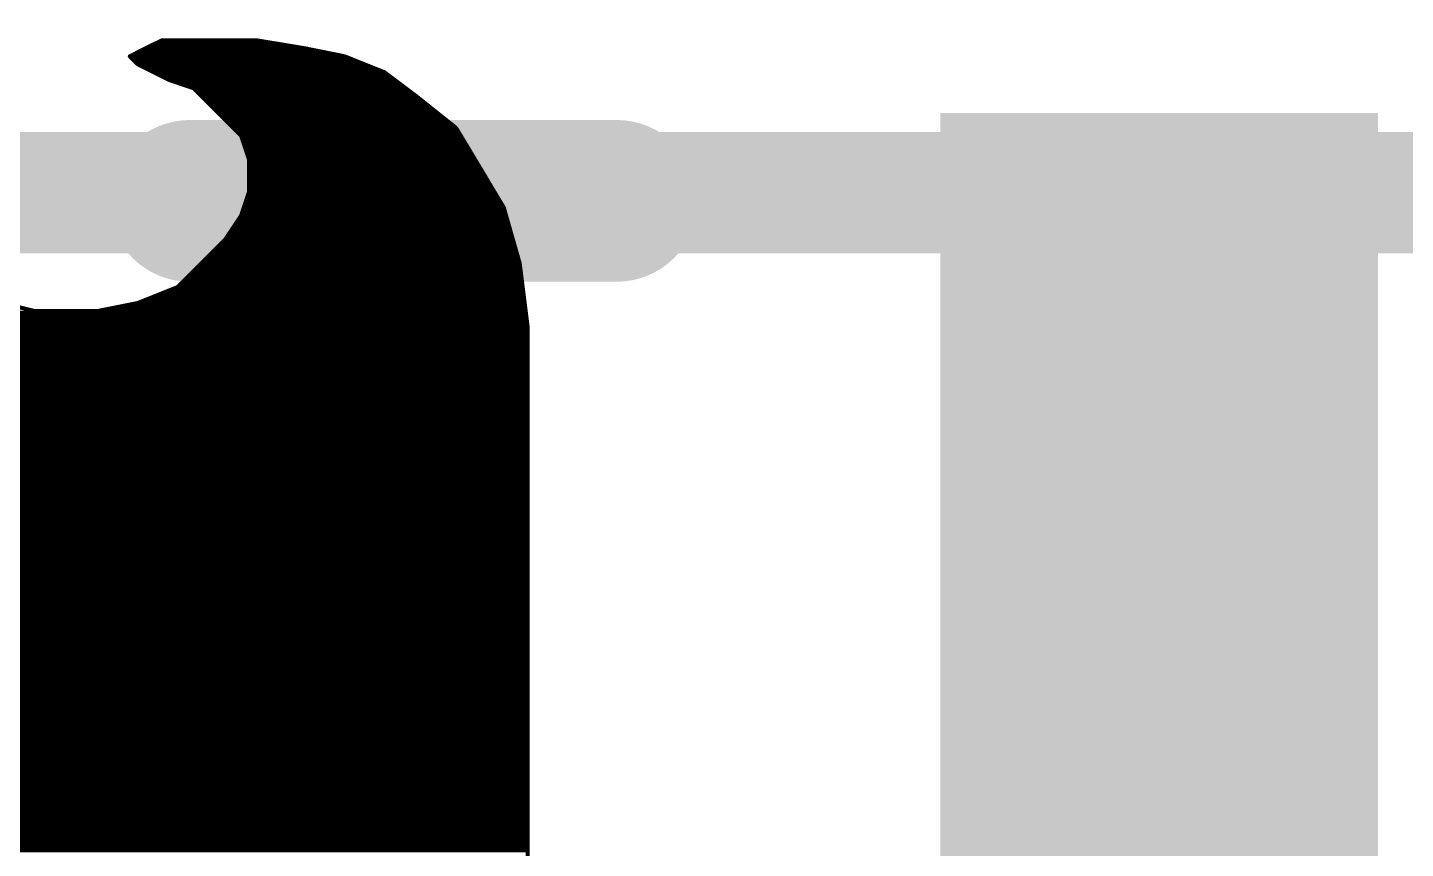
# Model space of a CAD drawing. Extents: x -45 to 63, y -30 to 12.
# Drawn here: x -2.06 to -0.328, y -4.164 to -3.133 of the extents above; entities that cross this region are included whole.
import ezdxf

# ---------------------------------------------------------------- set-up
doc = ezdxf.new("R2010")
doc.units = 0
for name, color, linetype in [('1', 12, 'CONTINUOUS'), ('20', 53, 'CONTINUOUS'), ('21', 41, 'CONTINUOUS'), ('22', 40, 'CONTINUOUS'), ('49', 253, 'CONTINUOUS'), ('51', 53, 'CONTINUOUS')]:
    doc.layers.add(name, color=color, linetype=linetype)

# ---------------------------------------------------------------- blocks, each defined once
blk = doc.blocks.new('RECT')
blk.add_solid([(-0.5, -0.5), (0.5, -0.5), (-0.5, 0.5), (0.5, 0.5)])

msp = doc.modelspace()

# ---------------------------------------------------------------- linework, layer by layer
at = {"layer": '1', "const_width": 0.254}
for points in [[(-0.635, -3.8426), (-0.6375, -3.8401)], [(-0.635, -4.6037), (-0.635, -3.8426)]]:
    msp.add_lwpolyline(points, dxfattribs=at)
at = {"layer": '1', "const_width": 0.127}
for points in [[(-0.5926, -3.7952, 1), (-0.6824, -3.885)], [(-0.5715, -3.8426, 1), (-0.6985, -3.8426)], [(-0.6799, -3.8875, 1), (-0.5901, -3.7977)]]:
    msp.add_lwpolyline(points, format="xyb", dxfattribs=at)
at = {"layer": '20', "const_width": 0.254}
msp.add_lwpolyline([(0, -16.764, 1), (0, 11.684, 1), (0, -16.764)], format="xyb", dxfattribs=at)
at = {"layer": '21', "const_width": 0.2032}
msp.add_lwpolyline([(-1.3191, -3.3504), (-1.8559, -3.3504)], dxfattribs=at)
at = {"layer": '21', "const_width": 0.1016}
for points in [[(-1.8559, -3.2996, 1), (-1.8559, -3.4012)], [(-1.3191, -3.4012, 1), (-1.3191, -3.2996)]]:
    msp.add_lwpolyline(points, format="xyb", dxfattribs=at)
at = {"layer": '22', "const_width": 0.0051}
for points in [[(-1.9113, -3.1587), (-1.8913, -3.1488)], [(-1.8945, -3.1504), (-1.7615, -3.1504)], [(-1.8913, -3.1488), (-1.7712, -3.1488)], [(-1.7712, -3.1488), (-1.7113, -3.1587)], [(-1.9313, -3.1688), (-1.9113, -3.1587)], [(-1.9213, -3.1787), (-1.9313, -3.1688)], [(-1.9293, -3.1707), (-1.6564, -3.1707)], [(-1.925, -3.1656), (-1.6769, -3.1656)], [(-1.9148, -3.1605), (-1.7023, -3.1605)], [(-1.9047, -3.1555), (-1.731, -3.1555)], [(-1.7113, -3.1587), (-1.6613, -3.1688)], [(-1.6613, -3.1688), (-1.6113, -3.1888)], [(-1.9242, -3.1758), (-1.6437, -3.1758)], [(-1.9013, -3.1888), (-1.9213, -3.1787)], [(-1.917, -3.1809), (-1.631, -3.1809)], [(-1.9069, -3.1859), (-1.6183, -3.1859)], [(-1.8813, -3.1987), (-1.9013, -3.1888)], [(-1.8967, -3.191), (-1.6082, -3.191)], [(-1.8865, -3.1961), (-1.6014, -3.1961)], [(-1.8513, -3.2088), (-1.8813, -3.1987)], [(-1.8739, -3.2012), (-1.5947, -3.2012)], [(-1.6113, -3.1888), (-1.5713, -3.2188)], [(-1.8587, -3.2063), (-1.5879, -3.2063)], [(-1.8313, -3.2288), (-1.8513, -3.2088)], [(-1.8487, -3.2114), (-1.5811, -3.2114)], [(-1.8436, -3.2164), (-1.5743, -3.2164)], [(-1.8385, -3.2215), (-1.5678, -3.2215)], [(-1.5713, -3.2188), (-1.5212, -3.2588)], [(-1.8334, -3.2266), (-1.5614, -3.2266)], [(-1.8113, -3.2488), (-1.8313, -3.2288)], [(-1.8283, -3.2317), (-1.5551, -3.2317)], [(-1.8232, -3.2368), (-1.5487, -3.2368)], [(-1.8182, -3.2418), (-1.5424, -3.2418)], [(-1.8131, -3.2469), (-1.536, -3.2469)], [(-1.7913, -3.2688), (-1.8113, -3.2488)], [(-1.808, -3.252), (-1.5297, -3.252)], [(-1.8029, -3.2571), (-1.5233, -3.2571)], [(-1.7978, -3.2622), (-1.5192, -3.2622)], [(-1.7928, -3.2672), (-1.5162, -3.2672)], [(-1.7813, -3.2988), (-1.7913, -3.2688)], [(-1.7901, -3.2723), (-1.5131, -3.2723)], [(-1.5212, -3.2588), (-1.4912, -3.3088)], [(-1.7884, -3.2774), (-1.5101, -3.2774)], [(-1.7867, -3.2825), (-1.507, -3.2825)], [(-1.785, -3.2876), (-1.504, -3.2876)], [(-1.7833, -3.2927), (-1.5009, -3.2927)], [(-1.7816, -3.2977), (-1.4979, -3.2977)], [(-1.7813, -3.3388), (-1.7813, -3.2988)], [(-1.7813, -3.3028), (-1.4948, -3.3028)], [(-1.7813, -3.3079), (-1.4918, -3.3079)], [(-1.4912, -3.3088), (-1.4613, -3.3588)], [(-1.7813, -3.313), (-1.4887, -3.313)], [(-1.7813, -3.3181), (-1.4857, -3.3181)], [(-1.7813, -3.3231), (-1.4826, -3.3231)], [(-1.7913, -3.3688), (-1.7813, -3.3388)], [(-1.7828, -3.3435), (-1.4704, -3.3435)], [(-1.7813, -3.3282), (-1.4796, -3.3282)], [(-1.7813, -3.3333), (-1.4765, -3.3333)], [(-1.7813, -3.3384), (-1.4735, -3.3384)], [(-1.7879, -3.3587), (-1.4613, -3.3587)], [(-1.7862, -3.3536), (-1.4643, -3.3536)], [(-1.7845, -3.3485), (-1.4674, -3.3485)], [(-1.4613, -3.3588), (-1.4413, -3.4287)], [(-1.8113, -3.3988), (-1.7913, -3.3688)], [(-1.7981, -3.379), (-1.4555, -3.379)], [(-1.7947, -3.374), (-1.4569, -3.374)], [(-1.7913, -3.3689), (-1.4584, -3.3689)], [(-1.7896, -3.3638), (-1.4598, -3.3638)], [(-1.8083, -3.3943), (-1.4511, -3.3943)], [(-1.8049, -3.3892), (-1.4526, -3.3892)], [(-1.8015, -3.3841), (-1.454, -3.3841)], [(-1.8413, -3.4287), (-1.8113, -3.3988)], [(-1.822, -3.4095), (-1.4467, -3.4095)], [(-1.8169, -3.4044), (-1.4482, -3.4044)], [(-1.8119, -3.3994), (-1.4497, -3.3994)], [(-1.8713, -3.4588), (-1.8413, -3.4287)], [(-1.8423, -3.4298), (-1.4411, -3.4298)], [(-1.8373, -3.4248), (-1.4424, -3.4248)], [(-1.8322, -3.4197), (-1.4438, -3.4197)], [(-1.8271, -3.4146), (-1.4453, -3.4146)], [(-1.4413, -3.4287), (-1.4313, -3.5088)], [(-1.8576, -3.4451), (-1.4392, -3.4451)], [(-1.8525, -3.44), (-1.4398, -3.44)], [(-1.8474, -3.4349), (-1.4405, -3.4349)], [(-1.9213, -3.4788), (-1.8713, -3.4588)], [(-1.8879, -3.4654), (-1.4367, -3.4654)], [(-1.8752, -3.4603), (-1.4373, -3.4603)], [(-1.8678, -3.4553), (-1.4379, -3.4553)], [(-1.8627, -3.4502), (-1.4386, -3.4502)], [(-2.1313, -3.4688), (-2.0513, -3.4888)], [(-1.9713, -3.4888), (-1.9213, -3.4788)], [(-1.9308, -3.4807), (-1.4348, -3.4807)], [(-1.9133, -3.4756), (-1.4354, -3.4756)], [(-1.9006, -3.4705), (-1.436, -3.4705)], [(-3.1081, -3.4908), (-1.4335, -3.4908)], [(-3.1067, -3.4959), (-1.4329, -3.4959)], [(-2.0513, -3.4888), (-1.9713, -3.4888)], [(-1.9562, -3.4857), (-1.4341, -3.4857)], [(-3.1054, -3.501), (-1.4322, -3.501)], [(-3.1041, -3.5061), (-1.4316, -3.5061)], [(-3.1027, -3.5111), (-1.4313, -3.5111)], [(-3.1014, -3.5162), (-1.4313, -3.5162)], [(-1.4313, -3.5088), (-1.4313, -4.8887)], [(-3.1, -3.5213), (-1.4313, -3.5213)], [(-3.0987, -3.5264), (-1.4313, -3.5264)], [(-3.0974, -3.5315), (-1.4313, -3.5315)], [(-3.096, -3.5366), (-1.4313, -3.5366)], [(-3.0947, -3.5416), (-1.4313, -3.5416)], [(-3.0934, -3.5467), (-1.4313, -3.5467)], [(-3.092, -3.5518), (-1.4313, -3.5518)], [(-3.0907, -3.5569), (-1.4313, -3.5569)], [(-3.0894, -3.562), (-1.4313, -3.562)], [(-3.088, -3.567), (-1.4313, -3.567)], [(-3.0867, -3.5721), (-1.4313, -3.5721)], [(-3.0853, -3.5772), (-1.4313, -3.5772)], [(-3.084, -3.5823), (-1.4313, -3.5823)], [(-3.0827, -3.5874), (-1.4313, -3.5874)], [(-3.0813, -3.5924), (-1.4313, -3.5924)], [(-3.08, -3.5975), (-1.4313, -3.5975)], [(-3.0787, -3.6026), (-1.4313, -3.6026)], [(-3.0773, -3.6077), (-1.4313, -3.6077)], [(-3.076, -3.6128), (-1.4313, -3.6128)], [(-3.0746, -3.6179), (-1.4313, -3.6179)], [(-3.0733, -3.6229), (-1.4313, -3.6229)], [(-3.072, -3.628), (-1.4313, -3.628)], [(-3.0706, -3.6331), (-1.4313, -3.6331)], [(-3.0693, -3.6382), (-1.4313, -3.6382)], [(-3.068, -3.6433), (-1.4313, -3.6433)], [(-3.0666, -3.6483), (-1.4313, -3.6483)], [(-3.0653, -3.6534), (-1.4313, -3.6534)], [(-3.0639, -3.6585), (-1.4313, -3.6585)], [(-3.0626, -3.6636), (-1.4313, -3.6636)], [(-3.0613, -3.6687), (-1.4313, -3.6687)], [(-3.0585, -3.6737), (-1.4313, -3.6737)], [(-3.0556, -3.6788), (-1.4313, -3.6788)], [(-3.0528, -3.6839), (-1.4313, -3.6839)], [(-3.05, -3.689), (-1.4313, -3.689)], [(-3.0472, -3.6941), (-1.4313, -3.6941)], [(-3.0444, -3.6992), (-1.4313, -3.6992)], [(-3.0415, -3.7042), (-1.4313, -3.7042)], [(-3.0387, -3.7093), (-1.4313, -3.7093)], [(-3.0359, -3.7144), (-1.4313, -3.7144)], [(-3.0331, -3.7195), (-1.4313, -3.7195)], [(-3.0302, -3.7246), (-1.4313, -3.7246)], [(-3.0274, -3.7296), (-1.4313, -3.7296)], [(-3.0246, -3.7347), (-1.4313, -3.7347)], [(-3.0218, -3.7398), (-1.4313, -3.7398)], [(-3.019, -3.7449), (-1.4313, -3.7449)], [(-3.0161, -3.75), (-1.4313, -3.75)], [(-3.0133, -3.755), (-1.4313, -3.755)], [(-3.0105, -3.7601), (-1.4313, -3.7601)], [(-3.0077, -3.7652), (-1.4313, -3.7652)], [(-3.0048, -3.7703), (-1.4313, -3.7703)], [(-3.002, -3.7754), (-1.4313, -3.7754)], [(-2.9992, -3.7805), (-1.4313, -3.7805)], [(-2.9964, -3.7855), (-1.4313, -3.7855)], [(-2.9935, -3.7906), (-1.4313, -3.7906)], [(-2.9907, -3.7957), (-1.4313, -3.7957)], [(-2.9879, -3.8008), (-1.4313, -3.8008)], [(-2.9851, -3.8059), (-1.4313, -3.8059)], [(-2.9823, -3.8109), (-1.4313, -3.8109)], [(-2.9794, -3.816), (-1.4313, -3.816)], [(-2.9766, -3.8211), (-1.4313, -3.8211)], [(-2.9738, -3.8262), (-1.4313, -3.8262)], [(-2.971, -3.8313), (-1.4313, -3.8313)], [(-2.9681, -3.8363), (-1.4313, -3.8363)], [(-2.9653, -3.8414), (-1.4313, -3.8414)], [(-2.9625, -3.8465), (-1.4313, -3.8465)], [(-2.959, -3.8516), (-1.4313, -3.8516)], [(-2.9551, -3.8567), (-1.4313, -3.8567)], [(-2.9511, -3.8618), (-1.4313, -3.8618)], [(-2.9472, -3.8668), (-1.4313, -3.8668)], [(-2.9432, -3.8719), (-1.4313, -3.8719)], [(-2.9393, -3.877), (-1.4313, -3.877)], [(-2.9353, -3.8821), (-1.4313, -3.8821)], [(-2.9314, -3.8872), (-1.4313, -3.8872)], [(-2.9274, -3.8922), (-1.4313, -3.8922)], [(-2.9235, -3.8973), (-1.4313, -3.8973)], [(-2.9195, -3.9024), (-1.4313, -3.9024)], [(-2.9156, -3.9075), (-1.4313, -3.9075)], [(-2.9116, -3.9126), (-1.4313, -3.9126)], [(-2.9077, -3.9176), (-1.4313, -3.9176)], [(-2.9037, -3.9227), (-1.4313, -3.9227)], [(-2.8998, -3.9278), (-1.4313, -3.9278)], [(-2.8958, -3.9329), (-1.4313, -3.9329)], [(-2.8919, -3.938), (-1.4313, -3.938)], [(-2.887, -3.9431), (-1.4313, -3.9431)], [(-2.8819, -3.9481), (-1.4313, -3.9481)], [(-2.8768, -3.9532), (-1.4313, -3.9532)], [(-2.8717, -3.9583), (-1.4313, -3.9583)], [(-2.8666, -3.9634), (-1.4313, -3.9634)], [(-2.8615, -3.9685), (-1.4313, -3.9685)], [(-2.8565, -3.9735), (-1.4313, -3.9735)], [(-2.8514, -3.9786), (-1.4313, -3.9786)], [(-2.8463, -3.9837), (-1.4313, -3.9837)], [(-2.8412, -3.9888), (-1.4313, -3.9888)], [(-2.8361, -3.9939), (-1.4313, -3.9939)], [(-2.8311, -3.9989), (-1.4313, -3.9989)], [(-2.826, -4.004), (-1.4313, -4.004)], [(-2.8209, -4.0091), (-1.4313, -4.0091)], [(-2.8158, -4.0142), (-1.4313, -4.0142)], [(-2.8107, -4.0193), (-1.4313, -4.0193)], [(-2.8049, -4.0244), (-1.4313, -4.0244)], [(-2.799, -4.0294), (-1.4313, -4.0294)], [(-2.7932, -4.0345), (-1.4313, -4.0345)], [(-2.7874, -4.0396), (-1.4313, -4.0396)], [(-2.7816, -4.0447), (-1.4313, -4.0447)], [(-2.7758, -4.0498), (-1.4313, -4.0498)], [(-2.77, -4.0548), (-1.4313, -4.0548)], [(-2.7642, -4.0599), (-1.4313, -4.0599)], [(-2.7584, -4.065), (-1.4313, -4.065)], [(-2.7526, -4.0701), (-1.4313, -4.0701)], [(-2.7468, -4.0752), (-1.4313, -4.0752)], [(-2.741, -4.0802), (-1.4313, -4.0802)], [(-2.7352, -4.0853), (-1.4313, -4.0853)], [(-2.7285, -4.0904), (-1.4313, -4.0904)], [(-2.72, -4.0955), (-1.4313, -4.0955)], [(-2.7116, -4.1006), (-1.4313, -4.1006)], [(-2.7031, -4.1056), (-1.4313, -4.1056)], [(-2.6946, -4.1107), (-1.4313, -4.1107)], [(-2.6861, -4.1158), (-1.4313, -4.1158)], [(-2.6777, -4.1209), (-1.4313, -4.1209)], [(-2.6692, -4.126), (-1.4313, -4.126)], [(-2.6607, -4.1311), (-1.4313, -4.1311)], [(-2.6523, -4.1361), (-1.4313, -4.1361)], [(-2.6438, -4.1412), (-1.4313, -4.1412)], [(-2.6353, -4.1463), (-1.4313, -4.1463)], [(-2.6247, -4.1514), (-1.4313, -4.1514)], [(-2.612, -4.1565), (-1.4313, -4.1565)], [(-2.5993, -4.1615), (-1.4313, -4.1615)], [(-2.5866, -4.1666), (-1.4313, -4.1666)]]:
    msp.add_lwpolyline(points, dxfattribs=at)
at = {"layer": '22', "const_width": 0.0025}
for points in [[(-1.8945, -3.1491, 1), (-1.8945, -3.1516)], [(-1.8913, -3.1475, 1), (-1.8913, -3.15)], [(-1.8907, -3.1499, 1), (-1.8918, -3.1476)], [(-1.771, -3.1475, 1), (-1.7715, -3.15)], [(-1.7712, -3.15, 1), (-1.7712, -3.1475)], [(-1.7615, -3.1516, 1), (-1.7615, -3.1491)], [(-1.9318, -3.1676, 1), (-1.9307, -3.1699)], [(-1.9304, -3.1679, 1), (-1.9321, -3.1696)], [(-1.9293, -3.1694, 1), (-1.9293, -3.172)], [(-1.925, -3.1643, 1), (-1.925, -3.1669)], [(-1.9148, -3.1593, 1), (-1.9148, -3.1618)], [(-1.9118, -3.1576, 1), (-1.9107, -3.1599)], [(-1.9107, -3.1599, 1), (-1.9118, -3.1576)], [(-1.9047, -3.1542, 1), (-1.9047, -3.1567)], [(-1.731, -3.1567, 1), (-1.731, -3.1542)], [(-1.711, -3.1575, 1), (-1.7115, -3.16)], [(-1.7115, -3.16, 1), (-1.711, -3.1575)], [(-1.7023, -3.1618, 1), (-1.7023, -3.1593)], [(-1.6769, -3.1669, 1), (-1.6769, -3.1643)], [(-1.6608, -3.1676, 1), (-1.6617, -3.1699)], [(-1.6615, -3.17, 1), (-1.661, -3.1675)], [(-1.6564, -3.172, 1), (-1.6564, -3.1694)], [(-1.9242, -3.1745, 1), (-1.9242, -3.1771)], [(-1.9207, -3.1776, 1), (-1.9218, -3.1799)], [(-1.9221, -3.1796, 1), (-1.9204, -3.1779)], [(-1.917, -3.1796, 1), (-1.917, -3.1821)], [(-1.9069, -3.1847, 1), (-1.9069, -3.1872)], [(-1.6437, -3.1771, 1), (-1.6437, -3.1745)], [(-1.631, -3.1821, 1), (-1.631, -3.1796)], [(-1.6183, -3.1872, 1), (-1.6183, -3.1847)], [(-1.9007, -3.1876, 1), (-1.9018, -3.1899)], [(-1.9018, -3.1899, 1), (-1.9007, -3.1876)], [(-1.8967, -3.1898, 1), (-1.8967, -3.1923)], [(-1.8865, -3.1948, 1), (-1.8865, -3.1974)], [(-1.8808, -3.1975, 1), (-1.8817, -3.2)], [(-1.8818, -3.1999, 1), (-1.8807, -3.1976)], [(-1.8739, -3.1999, 1), (-1.8739, -3.2025)], [(-1.6105, -3.1877, 1), (-1.612, -3.1898)], [(-1.6117, -3.1899, 1), (-1.6108, -3.1876)], [(-1.6082, -3.1923, 1), (-1.6082, -3.1898)], [(-1.6014, -3.1974, 1), (-1.6014, -3.1948)], [(-1.5947, -3.2025, 1), (-1.5947, -3.1999)], [(-1.8587, -3.205, 1), (-1.8587, -3.2075)], [(-1.8504, -3.2079, 1), (-1.8521, -3.2096)], [(-1.8517, -3.21, 1), (-1.8508, -3.2075)], [(-1.8487, -3.2101, 1), (-1.8487, -3.2126)], [(-1.8436, -3.2152, 1), (-1.8436, -3.2177)], [(-1.8385, -3.2202, 1), (-1.8385, -3.2228)], [(-1.5879, -3.2075, 1), (-1.5879, -3.205)], [(-1.5811, -3.2126, 1), (-1.5811, -3.2101)], [(-1.5743, -3.2177, 1), (-1.5743, -3.2152)], [(-1.5705, -3.2178, 1), (-1.572, -3.2197)], [(-1.572, -3.2198, 1), (-1.5705, -3.2177)], [(-1.5678, -3.2228, 1), (-1.5678, -3.2202)], [(-1.8334, -3.2253, 1), (-1.8334, -3.2279)], [(-1.8304, -3.2279, 1), (-1.8321, -3.2296)], [(-1.8321, -3.2296, 1), (-1.8304, -3.2279)], [(-1.8283, -3.2304, 1), (-1.8283, -3.2329)], [(-1.8232, -3.2355, 1), (-1.8232, -3.238)], [(-1.5614, -3.2279, 1), (-1.5614, -3.2253)], [(-1.5551, -3.2329, 1), (-1.5551, -3.2304)], [(-1.5487, -3.238, 1), (-1.5487, -3.2355)], [(-1.8182, -3.2406, 1), (-1.8182, -3.2431)], [(-1.8131, -3.2456, 1), (-1.8131, -3.2482)], [(-1.8104, -3.2479, 1), (-1.8121, -3.2496)], [(-1.8121, -3.2496, 1), (-1.8104, -3.2479)], [(-1.808, -3.2507, 1), (-1.808, -3.2533)], [(-1.8029, -3.2558, 1), (-1.8029, -3.2584)], [(-1.5424, -3.2431, 1), (-1.5424, -3.2406)], [(-1.536, -3.2482, 1), (-1.536, -3.2456)], [(-1.5297, -3.2533, 1), (-1.5297, -3.2507)], [(-1.5233, -3.2584, 1), (-1.5233, -3.2558)], [(-1.7978, -3.2609, 1), (-1.7978, -3.2634)], [(-1.7928, -3.266, 1), (-1.7928, -3.2685)], [(-1.79, -3.2683, 1), (-1.7925, -3.2692)], [(-1.7921, -3.2696, 1), (-1.7904, -3.2679)], [(-1.7901, -3.2711, 1), (-1.7901, -3.2736)], [(-1.5202, -3.2581, 1), (-1.5223, -3.2594)], [(-1.522, -3.2597, 1), (-1.5205, -3.2578)], [(-1.5192, -3.2634, 1), (-1.5192, -3.2609)], [(-1.5162, -3.2685, 1), (-1.5162, -3.266)], [(-1.5131, -3.2736, 1), (-1.5131, -3.2711)], [(-1.7884, -3.2761, 1), (-1.7884, -3.2787)], [(-1.7867, -3.2812, 1), (-1.7867, -3.2838)], [(-1.785, -3.2863, 1), (-1.785, -3.2888)], [(-1.5101, -3.2787, 1), (-1.5101, -3.2761)], [(-1.507, -3.2838, 1), (-1.507, -3.2812)], [(-1.504, -3.2888, 1), (-1.504, -3.2863)], [(-1.7833, -3.2914, 1), (-1.7833, -3.2939)], [(-1.7816, -3.2965, 1), (-1.7816, -3.299)], [(-1.7813, -3.3015, 1), (-1.7813, -3.3041)], [(-1.7813, -3.3066, 1), (-1.7813, -3.3092)], [(-1.78, -3.2988, 1), (-1.7825, -3.2988)], [(-1.7825, -3.2992, 1), (-1.78, -3.2983)], [(-1.5009, -3.2939, 1), (-1.5009, -3.2914)], [(-1.4979, -3.299, 1), (-1.4979, -3.2965)], [(-1.4948, -3.3041, 1), (-1.4948, -3.3015)], [(-1.4902, -3.3081, 1), (-1.4923, -3.3094)], [(-1.4923, -3.3094, 1), (-1.4902, -3.3081)], [(-1.4918, -3.3092, 1), (-1.4918, -3.3066)], [(-1.7813, -3.3117, 1), (-1.7813, -3.3142)], [(-1.7813, -3.3168, 1), (-1.7813, -3.3193)], [(-1.7813, -3.3219, 1), (-1.7813, -3.3244)], [(-1.4887, -3.3142, 1), (-1.4887, -3.3117)], [(-1.4857, -3.3193, 1), (-1.4857, -3.3168)], [(-1.4826, -3.3244, 1), (-1.4826, -3.3219)], [(-1.7828, -3.3422, 1), (-1.7828, -3.3447)], [(-1.7813, -3.332, 1), (-1.7813, -3.3346)], [(-1.7813, -3.3371, 1), (-1.7813, -3.3397)], [(-1.7813, -3.3269, 1), (-1.7813, -3.3295)], [(-1.78, -3.3392, 1), (-1.7825, -3.3383)], [(-1.7825, -3.3388, 1), (-1.78, -3.3388)], [(-1.4796, -3.3295, 1), (-1.4796, -3.3269)], [(-1.4765, -3.3346, 1), (-1.4765, -3.332)], [(-1.4735, -3.3397, 1), (-1.4735, -3.3371)], [(-1.4704, -3.3447, 1), (-1.4704, -3.3422)], [(-1.7879, -3.3574, 1), (-1.7879, -3.36)], [(-1.7862, -3.3524, 1), (-1.7862, -3.3549)], [(-1.7845, -3.3473, 1), (-1.7845, -3.3498)], [(-1.4674, -3.3498, 1), (-1.4674, -3.3473)], [(-1.4643, -3.3549, 1), (-1.4643, -3.3524)], [(-1.46, -3.3584, 1), (-1.4625, -3.3591)], [(-1.4623, -3.3594, 1), (-1.4602, -3.3581)], [(-1.4613, -3.36, 1), (-1.4613, -3.3574)], [(-1.7981, -3.3778, 1), (-1.7981, -3.3803)], [(-1.7947, -3.3727, 1), (-1.7947, -3.3752)], [(-1.7913, -3.3676, 1), (-1.7913, -3.3701)], [(-1.7925, -3.3683, 1), (-1.79, -3.3692)], [(-1.7902, -3.3695, 1), (-1.7923, -3.368)], [(-1.7896, -3.3625, 1), (-1.7896, -3.3651)], [(-1.4598, -3.3651, 1), (-1.4598, -3.3625)], [(-1.4584, -3.3701, 1), (-1.4584, -3.3676)], [(-1.4569, -3.3752, 1), (-1.4569, -3.3727)], [(-1.4555, -3.3803, 1), (-1.4555, -3.3778)], [(-1.8083, -3.393, 1), (-1.8083, -3.3955)], [(-1.8049, -3.3879, 1), (-1.8049, -3.3905)], [(-1.8015, -3.3828, 1), (-1.8015, -3.3854)], [(-1.454, -3.3854, 1), (-1.454, -3.3828)], [(-1.4526, -3.3905, 1), (-1.4526, -3.3879)], [(-1.4511, -3.3955, 1), (-1.4511, -3.393)], [(-1.822, -3.4082, 1), (-1.822, -3.4108)], [(-1.8169, -3.4032, 1), (-1.8169, -3.4057)], [(-1.8119, -3.3981, 1), (-1.8119, -3.4006)], [(-1.8123, -3.398, 1), (-1.8102, -3.3995)], [(-1.8104, -3.3996, 1), (-1.8121, -3.3979)], [(-1.4497, -3.4006, 1), (-1.4497, -3.3981)], [(-1.4482, -3.4057, 1), (-1.4482, -3.4032)], [(-1.4467, -3.4108, 1), (-1.4467, -3.4082)], [(-1.8423, -3.4286, 1), (-1.8423, -3.4311)], [(-1.8421, -3.4279, 1), (-1.8404, -3.4296)], [(-1.8404, -3.4296, 1), (-1.8421, -3.4279)], [(-1.8373, -3.4235, 1), (-1.8373, -3.426)], [(-1.8322, -3.4184, 1), (-1.8322, -3.421)], [(-1.8271, -3.4133, 1), (-1.8271, -3.4159)], [(-1.4453, -3.4159, 1), (-1.4453, -3.4133)], [(-1.4438, -3.421, 1), (-1.4438, -3.4184)], [(-1.44, -3.4286, 1), (-1.4425, -3.4289)], [(-1.4425, -3.4291, 1), (-1.44, -3.4284)], [(-1.4424, -3.426, 1), (-1.4424, -3.4235)], [(-1.4411, -3.4311, 1), (-1.4411, -3.4286)], [(-1.8576, -3.4438, 1), (-1.8576, -3.4464)], [(-1.8525, -3.4387, 1), (-1.8525, -3.4413)], [(-1.8474, -3.4337, 1), (-1.8474, -3.4362)], [(-1.4405, -3.4362, 1), (-1.4405, -3.4337)], [(-1.4398, -3.4413, 1), (-1.4398, -3.4387)], [(-1.4392, -3.4464, 1), (-1.4392, -3.4438)], [(-1.8879, -3.4641, 1), (-1.8879, -3.4667)], [(-1.8752, -3.4591, 1), (-1.8752, -3.4616)], [(-1.8721, -3.4579, 1), (-1.8704, -3.4596)], [(-1.8708, -3.4599, 1), (-1.8717, -3.4576)], [(-1.8678, -3.454, 1), (-1.8678, -3.4565)], [(-1.8627, -3.4489, 1), (-1.8627, -3.4514)], [(-1.4386, -3.4514, 1), (-1.4386, -3.4489)], [(-1.4379, -3.4565, 1), (-1.4379, -3.454)], [(-1.4373, -3.4616, 1), (-1.4373, -3.4591)], [(-1.4367, -3.4667, 1), (-1.4367, -3.4641)], [(-1.9308, -3.4794, 1), (-1.9308, -3.4819)], [(-1.9217, -3.4776, 1), (-1.9208, -3.4799)], [(-1.921, -3.48, 1), (-1.9215, -3.4775)], [(-1.9133, -3.4743, 1), (-1.9133, -3.4768)], [(-1.9006, -3.4692, 1), (-1.9006, -3.4718)], [(-1.436, -3.4718, 1), (-1.436, -3.4692)], [(-1.4354, -3.4768, 1), (-1.4354, -3.4743)], [(-1.4348, -3.4819, 1), (-1.4348, -3.4794)], [(-2.0513, -3.4875, 1), (-2.0513, -3.49)], [(-2.0516, -3.49, 1), (-2.0509, -3.4875)], [(-1.9715, -3.4875, 1), (-1.971, -3.49)], [(-1.9713, -3.49, 1), (-1.9713, -3.4875)], [(-1.9562, -3.4845, 1), (-1.9562, -3.487)], [(-1.4341, -3.487, 1), (-1.4341, -3.4845)], [(-1.4335, -3.4921, 1), (-1.4335, -3.4895)], [(-1.4329, -3.4972, 1), (-1.4329, -3.4946)], [(-1.43, -3.5088, 1), (-1.4325, -3.5088)], [(-1.4325, -3.5089, 1), (-1.43, -3.5086)], [(-1.4322, -3.5023, 1), (-1.4322, -3.4997)], [(-1.4316, -3.5073, 1), (-1.4316, -3.5048)], [(-1.4313, -3.5124, 1), (-1.4313, -3.5099)], [(-1.4313, -3.5175, 1), (-1.4313, -3.515)], [(-1.4313, -3.5226, 1), (-1.4313, -3.52)], [(-1.4313, -3.5277, 1), (-1.4313, -3.5251)], [(-1.4313, -3.5327, 1), (-1.4313, -3.5302)], [(-1.4313, -3.5378, 1), (-1.4313, -3.5353)], [(-1.4313, -3.5429, 1), (-1.4313, -3.5404)], [(-1.4313, -3.548, 1), (-1.4313, -3.5454)], [(-1.4313, -3.5531, 1), (-1.4313, -3.5505)], [(-1.4313, -3.5581, 1), (-1.4313, -3.5556)], [(-1.4313, -3.5632, 1), (-1.4313, -3.5607)], [(-1.4313, -3.5683, 1), (-1.4313, -3.5658)], [(-1.4313, -3.5734, 1), (-1.4313, -3.5708)], [(-1.4313, -3.5785, 1), (-1.4313, -3.5759)], [(-1.4313, -3.5836, 1), (-1.4313, -3.581)], [(-1.4313, -3.5886, 1), (-1.4313, -3.5861)], [(-1.4313, -3.5937, 1), (-1.4313, -3.5912)], [(-1.4313, -3.5988, 1), (-1.4313, -3.5963)], [(-1.4313, -3.6039, 1), (-1.4313, -3.6013)], [(-1.4313, -3.609, 1), (-1.4313, -3.6064)], [(-1.4313, -3.614, 1), (-1.4313, -3.6115)], [(-1.4313, -3.6191, 1), (-1.4313, -3.6166)], [(-1.4313, -3.6242, 1), (-1.4313, -3.6217)], [(-1.4313, -3.6293, 1), (-1.4313, -3.6267)], [(-1.4313, -3.6344, 1), (-1.4313, -3.6318)], [(-1.4313, -3.6394, 1), (-1.4313, -3.6369)], [(-1.4313, -3.6445, 1), (-1.4313, -3.642)], [(-1.4313, -3.6496, 1), (-1.4313, -3.6471)], [(-1.4313, -3.6547, 1), (-1.4313, -3.6521)], [(-1.4313, -3.6598, 1), (-1.4313, -3.6572)], [(-1.4313, -3.6649, 1), (-1.4313, -3.6623)], [(-1.4313, -3.6699, 1), (-1.4313, -3.6674)], [(-1.4313, -3.675, 1), (-1.4313, -3.6725)], [(-1.4313, -3.6801, 1), (-1.4313, -3.6776)], [(-1.4313, -3.6852, 1), (-1.4313, -3.6826)], [(-1.4313, -3.6903, 1), (-1.4313, -3.6877)], [(-1.4313, -3.6953, 1), (-1.4313, -3.6928)], [(-1.4313, -3.7004, 1), (-1.4313, -3.6979)], [(-1.4313, -3.7055, 1), (-1.4313, -3.703)], [(-1.4313, -3.7106, 1), (-1.4313, -3.708)], [(-1.4313, -3.7157, 1), (-1.4313, -3.7131)], [(-1.4313, -3.7207, 1), (-1.4313, -3.7182)], [(-1.4313, -3.7258, 1), (-1.4313, -3.7233)], [(-1.4313, -3.7309, 1), (-1.4313, -3.7284)], [(-1.4313, -3.736, 1), (-1.4313, -3.7334)], [(-1.4313, -3.7411, 1), (-1.4313, -3.7385)], [(-1.4313, -3.7462, 1), (-1.4313, -3.7436)], [(-1.4313, -3.7512, 1), (-1.4313, -3.7487)], [(-1.4313, -3.7563, 1), (-1.4313, -3.7538)], [(-1.4313, -3.7614, 1), (-1.4313, -3.7589)], [(-1.4313, -3.7665, 1), (-1.4313, -3.7639)], [(-1.4313, -3.7716, 1), (-1.4313, -3.769)], [(-1.4313, -3.7766, 1), (-1.4313, -3.7741)], [(-1.4313, -3.7817, 1), (-1.4313, -3.7792)], [(-1.4313, -3.7868, 1), (-1.4313, -3.7843)], [(-1.4313, -3.7919, 1), (-1.4313, -3.7893)], [(-1.4313, -3.797, 1), (-1.4313, -3.7944)], [(-1.4313, -3.802, 1), (-1.4313, -3.7995)], [(-1.4313, -3.8071, 1), (-1.4313, -3.8046)], [(-1.4313, -3.8122, 1), (-1.4313, -3.8097)], [(-1.4313, -3.8173, 1), (-1.4313, -3.8147)], [(-1.4313, -3.8224, 1), (-1.4313, -3.8198)], [(-1.4313, -3.8275, 1), (-1.4313, -3.8249)], [(-1.4313, -3.8325, 1), (-1.4313, -3.83)], [(-1.4313, -3.8376, 1), (-1.4313, -3.8351)], [(-1.4313, -3.8427, 1), (-1.4313, -3.8402)], [(-1.4313, -3.8478, 1), (-1.4313, -3.8452)], [(-1.4313, -3.8529, 1), (-1.4313, -3.8503)], [(-1.4313, -3.8579, 1), (-1.4313, -3.8554)], [(-1.4313, -3.863, 1), (-1.4313, -3.8605)], [(-1.4313, -3.8681, 1), (-1.4313, -3.8656)], [(-1.4313, -3.8732, 1), (-1.4313, -3.8706)], [(-1.4313, -3.8783, 1), (-1.4313, -3.8757)], [(-1.4313, -3.8833, 1), (-1.4313, -3.8808)], [(-1.4313, -3.8884, 1), (-1.4313, -3.8859)], [(-1.4313, -3.8935, 1), (-1.4313, -3.891)], [(-1.4313, -3.8986, 1), (-1.4313, -3.896)], [(-1.4313, -3.9037, 1), (-1.4313, -3.9011)], [(-1.4313, -3.9088, 1), (-1.4313, -3.9062)], [(-1.4313, -3.9138, 1), (-1.4313, -3.9113)], [(-1.4313, -3.9189, 1), (-1.4313, -3.9164)], [(-1.4313, -3.924, 1), (-1.4313, -3.9215)], [(-1.4313, -3.9291, 1), (-1.4313, -3.9265)], [(-1.4313, -3.9342, 1), (-1.4313, -3.9316)], [(-1.4313, -3.9392, 1), (-1.4313, -3.9367)], [(-1.4313, -3.9443, 1), (-1.4313, -3.9418)], [(-1.4313, -3.9494, 1), (-1.4313, -3.9469)], [(-1.4313, -3.9545, 1), (-1.4313, -3.9519)], [(-1.4313, -3.9596, 1), (-1.4313, -3.957)], [(-1.4313, -3.9646, 1), (-1.4313, -3.9621)], [(-1.4313, -3.9697, 1), (-1.4313, -3.9672)], [(-1.4313, -3.9748, 1), (-1.4313, -3.9723)], [(-1.4313, -3.9799, 1), (-1.4313, -3.9773)], [(-1.4313, -3.985, 1), (-1.4313, -3.9824)], [(-1.4313, -3.9901, 1), (-1.4313, -3.9875)], [(-1.4313, -3.9951, 1), (-1.4313, -3.9926)], [(-1.4313, -4.0002, 1), (-1.4313, -3.9977)], [(-1.4313, -4.0053, 1), (-1.4313, -4.0028)], [(-1.4313, -4.0104, 1), (-1.4313, -4.0078)], [(-1.4313, -4.0155, 1), (-1.4313, -4.0129)], [(-1.4313, -4.0205, 1), (-1.4313, -4.018)], [(-1.4313, -4.0256, 1), (-1.4313, -4.0231)], [(-1.4313, -4.0307, 1), (-1.4313, -4.0282)], [(-1.4313, -4.0358, 1), (-1.4313, -4.0332)], [(-1.4313, -4.0409, 1), (-1.4313, -4.0383)], [(-1.4313, -4.0459, 1), (-1.4313, -4.0434)], [(-1.4313, -4.051, 1), (-1.4313, -4.0485)], [(-1.4313, -4.0561, 1), (-1.4313, -4.0536)], [(-1.4313, -4.0612, 1), (-1.4313, -4.0586)], [(-1.4313, -4.0663, 1), (-1.4313, -4.0637)], [(-1.4313, -4.0714, 1), (-1.4313, -4.0688)], [(-1.4313, -4.0764, 1), (-1.4313, -4.0739)], [(-1.4313, -4.0815, 1), (-1.4313, -4.079)], [(-1.4313, -4.0866, 1), (-1.4313, -4.0841)], [(-1.4313, -4.0917, 1), (-1.4313, -4.0891)], [(-1.4313, -4.0968, 1), (-1.4313, -4.0942)], [(-1.4313, -4.1018, 1), (-1.4313, -4.0993)], [(-1.4313, -4.1069, 1), (-1.4313, -4.1044)], [(-1.4313, -4.112, 1), (-1.4313, -4.1095)], [(-1.4313, -4.1171, 1), (-1.4313, -4.1145)], [(-1.4313, -4.1222, 1), (-1.4313, -4.1196)], [(-1.4313, -4.1272, 1), (-1.4313, -4.1247)], [(-1.4313, -4.1323, 1), (-1.4313, -4.1298)], [(-1.4313, -4.1374, 1), (-1.4313, -4.1349)], [(-1.4313, -4.1425, 1), (-1.4313, -4.1399)], [(-1.4313, -4.1476, 1), (-1.4313, -4.145)], [(-1.4313, -4.1527, 1), (-1.4313, -4.1501)], [(-1.4313, -4.1577, 1), (-1.4313, -4.1552)], [(-1.4313, -4.1628, 1), (-1.4313, -4.1603)]]:
    msp.add_lwpolyline(points, format="xyb", dxfattribs=at)
at = {"layer": '49', "const_width": 0.0254}
msp.add_lwpolyline([(0, -10.795, 1), (0, 5.715, 1), (0, -10.795)], format="xyb", dxfattribs=at)
at = {"layer": '51', "const_width": 0.1524}
msp.add_lwpolyline([(-0.1875, -3.34), (-2.9875, -3.34)], dxfattribs=at)

# ---------------------------------------------------------------- block references
at = {"layer": '1', "xscale": 0.55, "yscale": 1.2, "rotation": 180}
msp.add_blockref('RECT', (-0.6375, -3.8401), dxfattribs=at)
at = {"layer": '51', "xscale": 0.5, "yscale": 0.65, "rotation": 180}
msp.add_blockref('RECT', (-0.6375, -3.715), dxfattribs=at)

doc.saveas('drawing.dxf')
